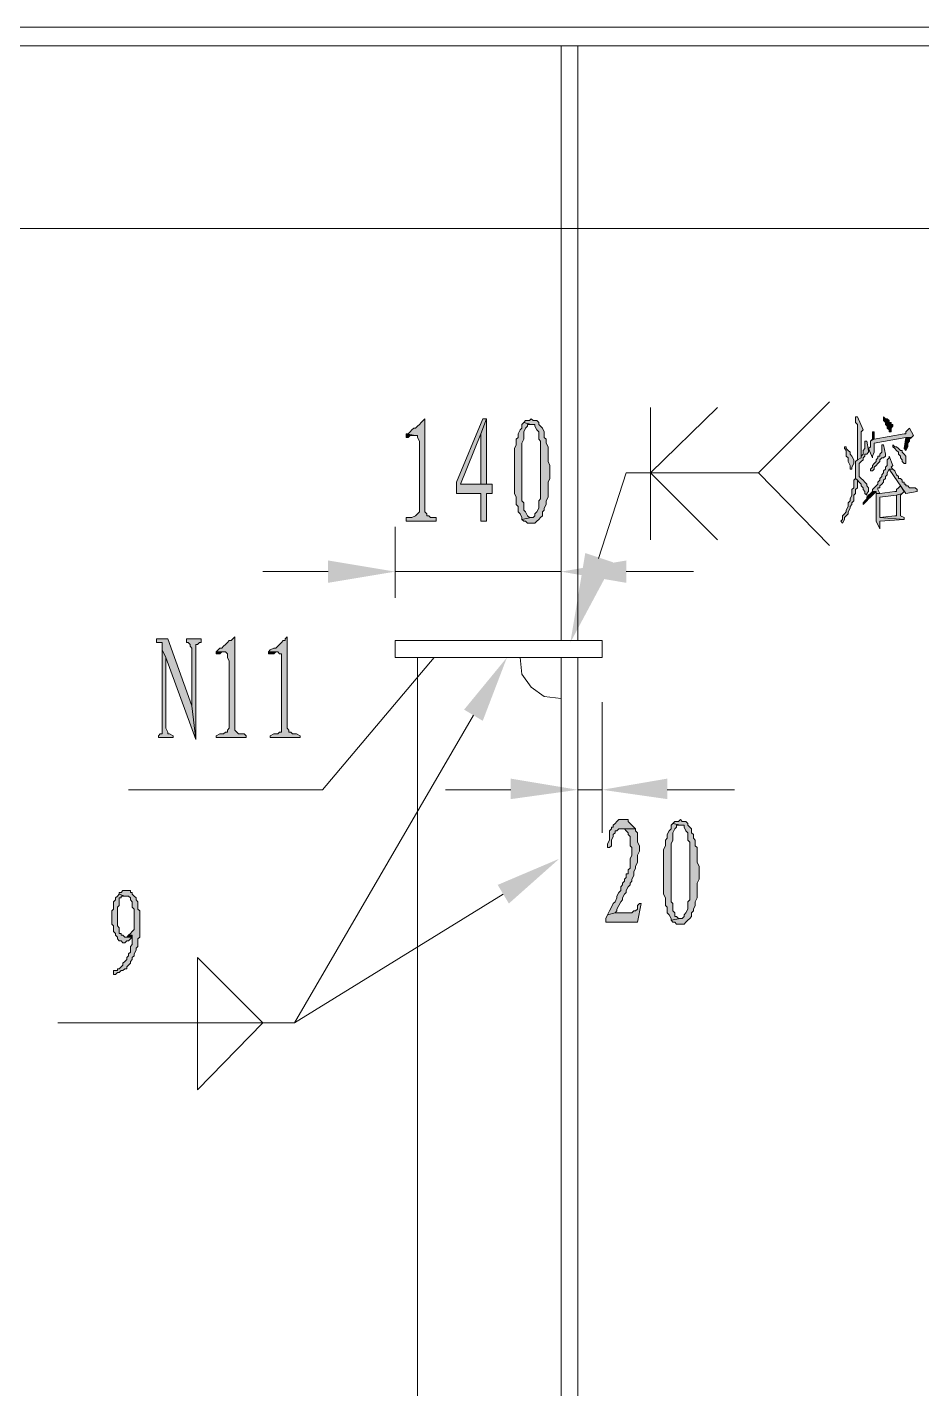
# Model space of a CAD drawing. Header units: millimetres. Extents: x 24 to 410, y 10 to 282.
# Drawn here: x 53.24 to 73.55, y 112.47 to 143.38 of the extents above; entities that cross this region are included whole.
import ezdxf

# ---------------------------------------------------------------- set-up
doc = ezdxf.new("R2010")
doc.units = ezdxf.units.MM

msp = doc.modelspace()

# ---------------------------------------------------------------- hatches: boundary and pattern name
h = msp.add_hatch(color=256)
h.dxf.hatch_style = 2
h.paths.add_polyline_path([(62.272333, 134.493), (62.23, 134.450667), (62.187667, 134.408333), (62.145333, 134.366), (62.103, 134.323667), (62.060667, 134.281333), (62.018333, 134.281333), (61.976, 134.239), (61.933667, 134.196667), (61.891333, 134.154333), (61.849, 134.154333), (62.060667, 134.112), (62.103, 134.112), (62.103, 134.069667), (62.145333, 133.985), (62.145333, 132.376333), (62.103, 132.334), (62.060667, 132.291667), (61.976, 132.249333), (61.849, 132.249333), (61.849, 132.164667), (62.526333, 132.164667), (62.526333, 132.249333), (62.399333, 132.249333), (62.357, 132.291667), (62.314667, 132.291667), (62.314667, 132.334), (62.272333, 132.376333)])
h = msp.add_hatch(color=256)
h.dxf.hatch_style = 2
h.paths.add_polyline_path([(63.669333, 134.493), (63.584667, 134.493), (62.992, 133.053667), (62.992, 132.799667), (63.542333, 132.799667), (63.542333, 132.164667), (63.669333, 132.164667), (63.669333, 132.799667), (63.796333, 132.799667), (63.796333, 133.011333), (63.669333, 133.011333), (63.076667, 133.011333), (63.542333, 134.154333)])
h = msp.add_hatch(color=256)
h.dxf.hatch_style = 2
h.paths.add_polyline_path([(63.669333, 134.493), (63.542333, 134.154333), (63.542333, 133.011333), (63.076667, 133.011333), (63.669333, 133.011333)])
h = msp.add_hatch(color=256)
h.dxf.hatch_style = 2
h.paths.add_polyline_path([(64.685333, 134.493), (64.643, 134.450667), (64.558333, 134.450667), (64.516, 134.408333), (64.685333, 134.366), (64.77, 134.366), (64.77, 134.323667), (64.812333, 134.239), (64.854667, 134.196667), (64.854667, 134.027333), (64.897, 133.985), (64.897, 133.307667), (64.897, 133.265333), (64.897, 132.672667), (64.854667, 132.630333), (64.854667, 132.461), (64.812333, 132.376333), (64.77, 132.334), (64.77, 132.291667), (64.727667, 132.249333), (64.685333, 132.249333), (64.473667, 132.207), (64.516, 132.164667), (64.558333, 132.164667), (64.600667, 132.122333), (64.77, 132.122333), (64.812333, 132.164667), (64.854667, 132.207), (64.897, 132.249333), (64.939333, 132.291667), (64.939333, 132.376333), (64.981667, 132.418667), (64.981667, 132.461), (65.024, 132.545667), (65.024, 132.630333), (65.066333, 132.715), (65.066333, 133.053667), (65.108667, 133.138333), (65.108667, 133.434667), (65.066333, 133.519333), (65.066333, 133.858), (65.024, 133.942667), (65.024, 134.027333), (64.981667, 134.069667), (64.981667, 134.196667), (64.939333, 134.281333), (64.897, 134.323667), (64.854667, 134.366), (64.854667, 134.408333), (64.812333, 134.450667), (64.727667, 134.450667)])
h = msp.add_hatch(color=256)
h.dxf.hatch_style = 2
h.paths.add_polyline_path([(72.093667, 134.535333), (72.051333, 134.535333), (72.051333, 134.493), (72.051333, 134.408333), (72.093667, 134.366), (72.093667, 133.561667), (72.178333, 133.604), (72.178333, 133.731), (72.178333, 133.773333), (72.178333, 134.196667), (72.220667, 134.239)])
h = msp.add_hatch(color=256)
h.dxf.hatch_style = 2
h.paths.add_polyline_path([(72.686333, 134.535333), (72.686333, 134.450667), (72.728667, 134.408333), (72.728667, 134.366), (72.771, 134.323667), (72.771, 134.281333), (72.813333, 134.239), (72.813333, 134.196667), (72.855667, 134.196667), (72.855667, 134.281333), (72.898, 134.323667), (72.898, 134.366), (72.855667, 134.366), (72.855667, 134.408333), (72.813333, 134.408333), (72.813333, 134.450667), (72.771, 134.493), (72.728667, 134.493)])
h = msp.add_hatch(color=256)
h.dxf.hatch_style = 2
h.paths.add_polyline_path([(64.516, 134.408333), (64.473667, 134.366), (64.473667, 134.281333), (64.431333, 134.239), (64.389, 134.154333), (64.389, 134.069667), (64.346667, 134.027333), (64.346667, 133.900333), (64.304333, 133.815667), (64.304333, 132.799667), (64.346667, 132.715), (64.346667, 132.672667), (64.346667, 132.545667), (64.389, 132.503333), (64.389, 132.376333), (64.431333, 132.334), (64.473667, 132.249333), (64.473667, 132.207), (64.685333, 132.249333), (64.643, 132.249333), (64.600667, 132.291667), (64.558333, 132.376333), (64.516, 132.418667), (64.516, 132.588), (64.473667, 132.630333), (64.473667, 133.942667), (64.516, 134.027333), (64.516, 134.196667), (64.558333, 134.281333), (64.600667, 134.323667), (64.600667, 134.366), (64.643, 134.366), (64.685333, 134.366)])
h = msp.add_hatch(color=256)
h.dxf.hatch_style = 2
h.paths.add_polyline_path([(73.279, 134.281333), (73.236667, 134.239), (73.194333, 134.196667), (73.194333, 134.154333), (73.152, 134.154333), (72.474667, 134.027333), (72.39, 133.985), (72.39, 133.858), (72.347667, 133.815667), (72.432333, 133.604), (72.432333, 133.646333), (72.474667, 133.731), (72.474667, 133.942667), (73.194333, 134.069667), (73.321333, 134.069667), (73.363667, 134.112)])
h = msp.add_hatch(color=256)
h.dxf.hatch_style = 2
h.paths.add_polyline_path([(72.474667, 134.196667), (72.432333, 134.196667), (72.432333, 134.154333), (72.432333, 134.027333), (72.39, 133.985), (72.474667, 134.027333)])
h = msp.add_hatch(color=256)
h.dxf.hatch_style = 2
h.paths.add_polyline_path([(61.849, 134.154333), (61.849, 134.069667), (61.891333, 134.069667), (61.933667, 134.112), (62.060667, 134.112)])
h = msp.add_hatch(color=256)
h.dxf.hatch_style = 2
h.paths.add_polyline_path([(71.839667, 133.858), (71.797333, 133.858), (71.797333, 133.815667), (71.839667, 133.773333), (71.839667, 133.646333), (71.882, 133.604), (71.882, 133.519333), (71.924333, 133.434667), (71.924333, 133.35), (71.966667, 133.35), (71.966667, 133.392333), (72.009, 133.477), (72.009, 133.561667), (71.966667, 133.646333), (71.924333, 133.688667), (71.924333, 133.731), (71.882, 133.773333), (71.839667, 133.815667)])
h = msp.add_hatch(color=256)
h.dxf.hatch_style = 2
h.paths.add_polyline_path([(72.305333, 133.985), (72.263, 133.985), (72.263, 133.900333), (72.263, 133.815667), (72.220667, 133.773333), (72.220667, 133.688667), (72.178333, 133.646333), (72.178333, 133.604), (72.093667, 133.561667), (72.051333, 133.519333), (72.051333, 133.138333), (72.093667, 133.096), (72.136, 133.053667), (72.178333, 133.011333), (72.178333, 132.969), (72.220667, 132.926667), (72.220667, 132.884333), (72.263, 132.842), (72.263, 132.799667), (72.305333, 132.757333), (72.305333, 132.799667), (72.347667, 132.842), (72.347667, 132.926667), (72.305333, 132.969), (72.305333, 133.011333), (72.263, 133.053667), (72.220667, 133.096), (72.178333, 133.138333), (72.136, 133.180667), (72.136, 133.477), (72.178333, 133.519333), (72.220667, 133.561667), (72.220667, 133.604), (72.263, 133.646333), (72.263, 133.688667), (72.305333, 133.688667), (72.347667, 133.731), (72.347667, 133.773333)])
h = msp.add_hatch(color=256)
h.dxf.hatch_style = 2
h.paths.add_polyline_path([(72.644, 133.900333), (72.644, 133.731), (72.601667, 133.688667), (72.601667, 133.646333), (72.559333, 133.646333), (72.559333, 133.604), (72.517, 133.561667), (72.517, 133.519333), (72.474667, 133.477), (72.432333, 133.434667), (72.432333, 133.392333), (72.39, 133.35), (72.39, 133.307667), (72.432333, 133.307667), (72.474667, 133.35), (72.474667, 133.392333), (72.517, 133.434667), (72.559333, 133.477), (72.601667, 133.519333), (72.601667, 133.561667), (72.644, 133.604), (72.686333, 133.604), (72.728667, 133.646333), (72.728667, 133.688667), (72.686333, 133.900333)])
h = msp.add_hatch(color=256)
h.dxf.hatch_style = 2
h.paths.add_polyline_path([(72.898, 133.900333), (72.898, 133.858), (72.940333, 133.815667), (72.982667, 133.773333), (73.025, 133.731), (73.025, 133.688667), (73.067333, 133.646333), (73.067333, 133.604), (73.109667, 133.561667), (73.109667, 133.519333), (73.152, 133.477), (73.194333, 133.477), (73.194333, 133.519333), (73.194333, 133.646333), (73.152, 133.688667), (73.109667, 133.731), (73.109667, 133.773333), (73.067333, 133.773333), (73.025, 133.815667), (72.982667, 133.858), (72.940333, 133.858)])
h = msp.add_hatch(color=256)
h.dxf.hatch_style = 2
h.paths.add_polyline_path([(73.321333, 134.069667), (73.194333, 134.069667), (73.152, 133.815667), (73.194333, 133.773333), (73.236667, 133.858), (73.236667, 133.942667), (73.279, 133.985), (73.279, 134.027333)])
h = msp.add_hatch(color=256)
h.dxf.hatch_style = 2
h.paths.add_polyline_path([(72.813333, 133.646333), (72.813333, 133.604), (72.771, 133.561667), (72.771, 133.434667), (72.728667, 133.392333), (72.728667, 133.35), (72.686333, 133.307667), (72.686333, 133.265333), (72.644, 133.223), (72.644, 133.180667), (72.601667, 133.138333), (72.601667, 133.096), (72.559333, 133.053667), (72.559333, 133.011333), (72.517, 132.969), (72.474667, 132.926667), (72.432333, 132.884333), (72.432333, 132.842), (72.517, 132.842), (72.517, 132.799667), (72.601667, 132.799667), (72.559333, 132.884333), (72.559333, 132.926667), (72.601667, 132.926667), (72.601667, 132.969), (72.644, 133.011333), (72.686333, 133.053667), (72.686333, 133.096), (72.728667, 133.138333), (72.728667, 133.180667), (72.771, 133.223), (72.771, 133.265333), (72.813333, 133.35), (72.898, 133.35), (72.855667, 133.392333), (72.898, 133.434667)])
h = msp.add_hatch(color=256)
h.dxf.hatch_style = 2
h.paths.add_polyline_path([(72.898, 133.35), (72.813333, 133.35), (73.194333, 132.799667), (73.448333, 132.842), (73.448333, 132.884333), (73.406, 132.926667), (73.279, 132.926667), (73.236667, 132.969), (73.194333, 132.969), (73.194333, 133.011333), (73.152, 133.011333), (73.152, 133.053667), (73.109667, 133.053667), (73.109667, 133.096), (73.067333, 133.138333), (73.025, 133.138333), (73.025, 133.180667), (72.982667, 133.223), (72.940333, 133.307667)])
h = msp.add_hatch(color=256)
h.dxf.hatch_style = 2
h.paths.add_polyline_path([(72.051333, 133.138333), (72.009, 133.096), (72.009, 132.926667), (71.966667, 132.884333), (71.966667, 132.757333), (71.924333, 132.672667), (71.924333, 132.630333), (71.882, 132.588), (71.882, 132.503333), (71.839667, 132.418667), (71.839667, 132.376333), (71.797333, 132.334), (71.755, 132.291667), (71.755, 132.207), (71.712667, 132.164667), (71.755, 132.122333), (71.797333, 132.207), (71.797333, 132.249333), (71.839667, 132.291667), (71.882, 132.334), (71.882, 132.376333), (71.924333, 132.461), (71.924333, 132.503333), (71.966667, 132.545667), (71.966667, 132.588), (72.009, 132.630333), (72.009, 132.757333), (72.051333, 132.799667), (72.051333, 132.884333), (72.093667, 132.926667), (72.093667, 133.096)])
h = msp.add_hatch(color=256)
h.dxf.hatch_style = 2
h.paths.add_polyline_path([(73.067333, 132.969), (73.025, 132.926667), (72.982667, 132.884333), (72.982667, 132.842), (72.940333, 132.842), (72.601667, 132.799667), (72.517, 132.799667), (72.517, 132.715), (72.517, 132.164667), (72.601667, 131.995333), (72.601667, 132.164667), (73.152, 132.207), (72.601667, 132.249333), (72.601667, 132.715), (72.982667, 132.757333), (73.109667, 132.799667), (73.152, 132.842)])
h = msp.add_hatch(color=256)
h.dxf.hatch_style = 2
h.paths.add_polyline_path([(72.432333, 132.842), (72.39, 132.799667), (72.347667, 132.757333), (72.305333, 132.715), (72.305333, 132.672667), (72.263, 132.630333), (72.220667, 132.588), (72.220667, 132.545667), (72.263, 132.588), (72.305333, 132.630333), (72.347667, 132.672667), (72.39, 132.715), (72.432333, 132.757333), (72.474667, 132.799667), (72.517, 132.842)])
h = msp.add_hatch(color=256)
h.dxf.hatch_style = 2
h.paths.add_polyline_path([(73.109667, 132.799667), (72.982667, 132.757333), (72.982667, 132.291667), (72.940333, 132.291667), (72.601667, 132.249333), (73.152, 132.207), (73.152, 132.249333), (73.067333, 132.291667), (73.067333, 132.757333)])
h = msp.add_hatch(color=256)
h.dxf.hatch_style = 2
h.paths.add_polyline_path([(66.548, 131.233333), (65.574333, 129.413), (65.913, 131.445)])
h = msp.add_hatch(color=256)
h.dxf.hatch_style = 2
h.paths.add_polyline_path([(60.071, 131.275667), (60.071, 130.767667), (61.595, 131.021667)])
h = msp.add_hatch(color=256)
h.dxf.hatch_style = 2
h.paths.add_polyline_path([(66.844333, 131.275667), (66.844333, 130.767667), (65.362667, 131.021667)])
h = msp.add_hatch(color=256)
h.dxf.hatch_style = 2
h.paths.add_polyline_path([(57.954333, 129.54), (57.912, 129.497667), (57.869667, 129.455333), (57.827333, 129.455333), (57.785, 129.413), (57.742667, 129.370667), (57.700333, 129.328333), (57.658, 129.286), (57.615667, 129.286), (57.573333, 129.243667), (57.531, 129.201333), (57.742667, 129.201333), (57.785, 129.159), (57.785, 129.074333), (57.827333, 128.989667), (57.827333, 127.465667), (57.785, 127.423333), (57.785, 127.381), (57.742667, 127.381), (57.700333, 127.338667), (57.615667, 127.338667), (57.531, 127.296333), (57.531, 127.254), (58.208333, 127.254), (58.208333, 127.296333), (58.166, 127.338667), (58.039, 127.338667), (57.996667, 127.381), (57.954333, 127.423333)])
h = msp.add_hatch(color=256)
h.dxf.hatch_style = 2
h.paths.add_polyline_path([(59.139667, 129.54), (59.097333, 129.497667), (59.097333, 129.455333), (59.055, 129.455333), (59.012667, 129.413), (58.970333, 129.370667), (58.928, 129.328333), (58.885667, 129.286), (58.843333, 129.286), (58.758667, 129.243667), (58.716333, 129.201333), (58.928, 129.201333), (58.970333, 129.159), (59.012667, 129.159), (59.012667, 129.074333), (59.012667, 127.381), (58.970333, 127.381), (58.928, 127.338667), (58.843333, 127.338667), (58.758667, 127.296333), (58.758667, 127.254), (59.436, 127.254), (59.436, 127.296333), (59.351333, 127.338667), (59.266667, 127.338667), (59.224333, 127.381), (59.182, 127.381), (59.182, 127.423333), (59.139667, 127.465667)])
h = msp.add_hatch(color=256)
h.dxf.hatch_style = 2
h.paths.add_polyline_path([(56.430333, 129.497667), (56.176333, 129.497667), (56.176333, 129.413), (56.303333, 129.413), (56.303333, 129.243667), (56.388, 129.074333), (57.065333, 127.211667), (56.980667, 127.973667)])
h = msp.add_hatch(color=256)
h.dxf.hatch_style = 2
h.paths.add_polyline_path([(56.303333, 129.243667), (56.303333, 127.338667), (56.261, 127.338667), (56.218667, 127.296333), (56.218667, 127.254), (56.557333, 127.254), (56.557333, 127.296333), (56.472667, 127.338667), (56.430333, 127.338667), (56.430333, 127.381), (56.388, 127.465667), (56.388, 129.074333)])
h = msp.add_hatch(color=256)
h.dxf.hatch_style = 2
h.paths.add_polyline_path([(57.192333, 129.497667), (56.853667, 129.497667), (56.853667, 129.413), (56.896, 129.413), (56.938333, 129.370667), (56.938333, 129.328333), (56.980667, 129.286), (56.980667, 127.973667), (57.065333, 127.211667), (57.065333, 129.370667), (57.107667, 129.370667), (57.15, 129.413), (57.192333, 129.413)])
h = msp.add_hatch(color=256)
h.dxf.hatch_style = 2
h.paths.add_polyline_path([(57.531, 129.201333), (57.531, 129.159), (57.573333, 129.159), (57.615667, 129.159), (57.658, 129.201333), (57.742667, 129.201333)])
h = msp.add_hatch(color=256)
h.dxf.hatch_style = 2
h.paths.add_polyline_path([(58.716298, 129.201333), (58.716298, 129.159), (58.758631, 129.159), (58.843298, 129.159), (58.885631, 129.201333), (58.927965, 129.201333)])
h = msp.add_hatch(color=256)
h.dxf.hatch_style = 2
h.paths.add_polyline_path([(63.161333, 127.889), (64.135, 129.074333), (63.584667, 127.635)])
h = msp.add_hatch(color=256)
h.dxf.hatch_style = 2
h.paths.add_polyline_path([(64.219667, 126.322667), (64.219667, 125.857), (65.743667, 126.068667)])
h = msp.add_hatch(color=256)
h.dxf.hatch_style = 2
h.paths.add_polyline_path([(67.775667, 126.322667), (67.775667, 125.857), (66.294, 126.068667)])
h = msp.add_hatch(color=256)
h.dxf.hatch_style = 2
h.paths.add_polyline_path([(66.802, 125.391333), (66.675, 125.391333), (66.632667, 125.349), (66.590333, 125.306667), (66.548, 125.264333), (66.548, 125.222), (66.505667, 125.222), (66.505667, 125.179667), (66.463333, 125.137333), (66.463333, 124.925667), (66.421, 124.841), (66.421, 124.756333), (66.463333, 124.756333), (66.505667, 124.798667), (66.505667, 124.925667), (66.548, 125.010333), (66.548, 125.052667), (66.590333, 125.095), (66.590333, 125.137333), (66.632667, 125.137333), (66.675, 125.179667), (66.717333, 125.179667), (67.056, 125.179667), (67.013667, 125.222), (66.971333, 125.264333), (66.929, 125.306667), (66.886667, 125.349), (66.886667, 125.391333), (66.844333, 125.391333)])
h = msp.add_hatch(color=256)
h.dxf.hatch_style = 2
h.paths.add_polyline_path([(67.902667, 125.306667), (67.860333, 125.264333), (67.860333, 125.179667), (67.818, 125.137333), (67.775667, 125.052667), (67.775667, 124.968), (67.733333, 124.925667), (67.733333, 124.798667), (67.691, 124.714), (67.691, 123.698), (67.733333, 123.613333), (67.733333, 123.571), (67.733333, 123.444), (67.775667, 123.401667), (67.775667, 123.274667), (67.818, 123.232333), (67.860333, 123.147667), (67.860333, 123.105333), (68.072, 123.147667), (68.029667, 123.147667), (67.987333, 123.19), (67.945, 123.19), (67.945, 123.274667), (67.902667, 123.317), (67.902667, 123.486333), (67.860333, 123.528667), (67.860333, 124.841), (67.902667, 124.925667), (67.902667, 125.095), (67.945, 125.179667), (67.987333, 125.222), (67.987333, 125.264333), (68.029667, 125.264333), (68.072, 125.264333)])
h = msp.add_hatch(color=256)
h.dxf.hatch_style = 2
h.paths.add_polyline_path([(68.072, 125.391333), (68.029667, 125.349), (67.945, 125.349), (67.902667, 125.306667), (68.072, 125.264333), (68.156667, 125.264333), (68.156667, 125.222), (68.199, 125.137333), (68.241333, 125.095), (68.241333, 124.925667), (68.283667, 124.883333), (68.283667, 124.206), (68.283667, 124.163667), (68.283667, 123.571), (68.241333, 123.528667), (68.241333, 123.359333), (68.199, 123.274667), (68.156667, 123.232333), (68.156667, 123.19), (68.114333, 123.147667), (68.072, 123.147667), (67.860333, 123.105333), (67.902667, 123.063), (67.945, 123.063), (67.987333, 123.020667), (68.156667, 123.020667), (68.199, 123.063), (68.241333, 123.105333), (68.283667, 123.147667), (68.326, 123.19), (68.326, 123.274667), (68.368333, 123.317), (68.368333, 123.359333), (68.410667, 123.444), (68.410667, 123.528667), (68.453, 123.613333), (68.453, 123.952), (68.495333, 124.036667), (68.495333, 124.333), (68.453, 124.417667), (68.453, 124.756333), (68.410667, 124.798667), (68.410667, 124.925667), (68.368333, 124.968), (68.368333, 125.052667), (68.326, 125.095), (68.326, 125.179667), (68.283667, 125.222), (68.241333, 125.264333), (68.241333, 125.306667), (68.199, 125.349), (68.114333, 125.349)])
h = msp.add_hatch(color=256)
h.dxf.hatch_style = 2
h.paths.add_polyline_path([(67.056, 125.179667), (66.717333, 125.179667), (66.759667, 125.179667), (66.802, 125.179667), (66.844333, 125.137333), (66.886667, 125.095), (66.886667, 125.052667), (66.929, 125.010333), (66.929, 124.798667), (66.971333, 124.756333), (66.971333, 124.587), (66.929, 124.502333), (66.929, 124.290667), (66.886667, 124.248333), (66.886667, 124.163667), (66.844333, 124.163667), (66.844333, 124.079), (66.802, 124.036667), (66.802, 123.994333), (66.759667, 123.952), (66.759667, 123.909667), (66.717333, 123.867333), (66.717333, 123.782667), (66.675, 123.740333), (66.632667, 123.655667), (66.632667, 123.613333), (66.590333, 123.528667), (66.548, 123.486333), (66.505667, 123.401667), (66.463333, 123.317), (66.421, 123.232333), (66.590333, 123.274667), (66.632667, 123.317), (66.632667, 123.359333), (66.675, 123.444), (66.717333, 123.528667), (66.759667, 123.571), (66.759667, 123.613333), (66.802, 123.698), (66.844333, 123.740333), (66.844333, 123.782667), (66.886667, 123.867333), (66.929, 123.909667), (66.929, 123.952), (66.971333, 123.994333), (66.971333, 124.036667), (67.013667, 124.121333), (67.013667, 124.206), (67.056, 124.290667), (67.056, 124.333), (67.098333, 124.417667), (67.098333, 124.587), (67.140667, 124.671667), (67.140667, 124.798667), (67.098333, 124.883333), (67.098333, 125.095), (67.056, 125.137333)])
h = msp.add_hatch(color=256)
h.dxf.hatch_style = 2
h.paths.add_polyline_path([(63.923333, 123.909667), (65.320333, 124.502333), (64.177333, 123.486333)])
h = msp.add_hatch(color=256)
h.dxf.hatch_style = 2
h.paths.add_polyline_path([(55.329667, 123.698), (55.287333, 123.655667), (55.245, 123.613333), (55.245, 123.571), (55.202667, 123.528667), (55.202667, 123.359333), (55.160333, 123.317), (55.160333, 123.020667), (55.202667, 122.978333), (55.202667, 122.851333), (55.245, 122.809), (55.245, 122.766667), (55.287333, 122.724333), (55.287333, 122.682), (55.329667, 122.639667), (55.372, 122.639667), (55.414333, 122.597333), (55.456667, 122.597333), (55.499, 122.639667), (55.541333, 122.639667), (55.583667, 122.682), (55.626, 122.724333), (55.456667, 122.724333), (55.414333, 122.766667), (55.372, 122.766667), (55.372, 122.809), (55.329667, 122.809), (55.329667, 122.851333), (55.329667, 122.936), (55.287333, 122.978333), (55.287333, 123.401667), (55.329667, 123.444), (55.329667, 123.613333), (55.372, 123.613333), (55.372, 123.655667), (55.414333, 123.655667), (55.456667, 123.655667)])
h = msp.add_hatch(color=256)
h.dxf.hatch_style = 2
h.paths.add_polyline_path([(55.498965, 123.782667), (55.414298, 123.782667), (55.371965, 123.740333), (55.329631, 123.740333), (55.329631, 123.698), (55.456631, 123.655667), (55.541298, 123.655667), (55.583631, 123.613333), (55.583631, 123.571), (55.625965, 123.528667), (55.625965, 123.401667), (55.668298, 123.359333), (55.668298, 122.936), (55.668298, 122.893667), (55.625965, 122.851333), (55.583631, 122.809), (55.541298, 122.766667), (55.625965, 122.766667), (55.625965, 122.724333), (55.625965, 122.555), (55.583631, 122.512667), (55.583631, 122.385667), (55.541298, 122.343333), (55.541298, 122.301), (55.498965, 122.258667), (55.498965, 122.216333), (55.456631, 122.174), (55.414298, 122.131667), (55.414298, 122.089333), (55.371965, 122.047), (55.329631, 122.004667), (55.287298, 122.004667), (55.287298, 121.962333), (55.202631, 121.962333), (55.202631, 121.877667), (55.244965, 121.877667), (55.287298, 121.92), (55.329631, 121.92), (55.371965, 121.962333), (55.414298, 121.962333), (55.456631, 122.004667), (55.498965, 122.004667), (55.498965, 122.047), (55.541298, 122.089333), (55.583631, 122.131667), (55.583631, 122.174), (55.625965, 122.216333), (55.625965, 122.258667), (55.668298, 122.301), (55.668298, 122.343333), (55.710631, 122.428), (55.710631, 122.470333), (55.752965, 122.512667), (55.752965, 122.682), (55.795298, 122.724333), (55.795298, 123.317), (55.752965, 123.359333), (55.752965, 123.528667), (55.710631, 123.571), (55.710631, 123.613333), (55.668298, 123.655667), (55.625965, 123.698), (55.625965, 123.740333), (55.583631, 123.740333), (55.583631, 123.782667), (55.541298, 123.782667)])
h = msp.add_hatch(color=256)
h.dxf.hatch_style = 2
h.paths.add_polyline_path([(67.183, 123.486333), (67.140667, 123.486333), (67.098333, 123.444), (67.098333, 123.359333), (67.056, 123.317), (67.013667, 123.317), (66.971333, 123.274667), (66.590333, 123.274667), (66.421, 123.232333), (66.378667, 123.147667), (66.378667, 123.063), (67.098333, 123.063)])
h = msp.add_hatch(color=256)
h.dxf.hatch_style = 2
h.paths.add_polyline_path([(55.541298, 122.766667), (55.498965, 122.724333), (55.456631, 122.724333), (55.625965, 122.724333), (55.625965, 122.766667)])

# ---------------------------------------------------------------- linework, layer by layer
at = {"lineweight": 0}
for points in [[(44.45, 143.383), (89.746667, 143.383)], [(44.534667, 142.959667), (89.746667, 142.959667)], [(65.362667, 142.959667), (65.362667, 129.455333)], [(65.743667, 142.959667), (65.743667, 129.455333)], [(44.534667, 138.811), (89.746667, 138.811)], [(71.458667, 134.874), (69.85, 133.265333), (71.458667, 131.614333)], [(67.394667, 134.747), (67.394667, 133.265333), (68.918667, 134.747)], [(66.209333, 131.318), (66.844333, 133.265333), (69.85, 133.265333)], [(67.394667, 131.741333), (67.394667, 133.265333), (68.918667, 131.741333)], [(61.595, 130.429), (61.595, 132.037667)], [(65.362667, 130.429), (65.362667, 132.037667)], [(60.071, 131.021667), (58.589333, 131.021667)], [(61.595, 131.021667), (65.362667, 131.021667)], [(66.844333, 131.021667), (68.368333, 131.021667)], [(61.595, 129.455333), (66.294, 129.455333)], [(61.595, 129.074333), (61.595, 129.455333)], [(66.294, 129.455333), (66.294, 129.074333)], [(59.944, 126.068667), (62.484, 129.074333)], [(61.595, 129.074333), (66.294, 129.074333)], [(62.103, 129.074333), (62.103, 47.117)], [(64.431333, 129.074333), (64.473667, 128.693333), (64.685333, 128.397), (64.981667, 128.185333), (65.362667, 128.143)], [(65.362667, 129.074333), (65.362667, 34.925)], [(65.743667, 129.074333), (65.743667, 34.925)], [(65.743667, 128.058333), (65.743667, 125.095)], [(66.294, 128.058333), (66.294, 125.095)], [(63.373, 127.762), (59.309, 120.777), (53.932667, 120.777)], [(59.944, 126.068667), (55.541333, 126.068667)], [(64.219667, 126.068667), (62.738, 126.068667)], [(66.294, 126.068667), (65.743667, 126.068667)], [(67.775667, 126.068667), (69.299667, 126.068667)], [(64.050333, 123.698), (59.309, 120.777), (53.932667, 120.777)], [(57.107667, 120.777), (57.107667, 122.258667), (58.589333, 120.777)], [(57.107667, 120.777), (57.107667, 119.253), (58.589333, 120.777)]]:
    msp.add_lwpolyline(points, dxfattribs=at)
for points in [[(62.272333, 134.493), (62.23, 134.450667), (62.187667, 134.408333), (62.145333, 134.366), (62.103, 134.323667), (62.060667, 134.281333), (62.018333, 134.281333), (61.976, 134.239), (61.933667, 134.196667), (61.891333, 134.154333), (61.849, 134.154333), (62.060667, 134.112), (62.103, 134.112), (62.103, 134.069667), (62.145333, 133.985), (62.145333, 132.376333), (62.103, 132.334), (62.060667, 132.291667), (61.976, 132.249333), (61.849, 132.249333), (61.849, 132.164667), (62.526333, 132.164667), (62.526333, 132.249333), (62.399333, 132.249333), (62.357, 132.291667), (62.314667, 132.291667), (62.314667, 132.334), (62.272333, 132.376333)], [(63.669333, 134.493), (63.584667, 134.493), (62.992, 133.053667), (62.992, 132.799667), (63.542333, 132.799667), (63.542333, 132.164667), (63.669333, 132.164667), (63.669333, 132.799667), (63.796333, 132.799667), (63.796333, 133.011333), (63.669333, 133.011333), (63.076667, 133.011333), (63.542333, 134.154333)], [(63.669333, 134.493), (63.542333, 134.154333), (63.542333, 133.011333), (63.076667, 133.011333), (63.669333, 133.011333)], [(64.685333, 134.493), (64.643, 134.450667), (64.558333, 134.450667), (64.516, 134.408333), (64.685333, 134.366), (64.77, 134.366), (64.77, 134.323667), (64.812333, 134.239), (64.854667, 134.196667), (64.854667, 134.027333), (64.897, 133.985), (64.897, 133.307667), (64.897, 133.265333), (64.897, 132.672667), (64.854667, 132.630333), (64.854667, 132.461), (64.812333, 132.376333), (64.77, 132.334), (64.77, 132.291667), (64.727667, 132.249333), (64.685333, 132.249333), (64.473667, 132.207), (64.516, 132.164667), (64.558333, 132.164667), (64.600667, 132.122333), (64.77, 132.122333), (64.812333, 132.164667), (64.854667, 132.207), (64.897, 132.249333), (64.939333, 132.291667), (64.939333, 132.376333), (64.981667, 132.418667), (64.981667, 132.461), (65.024, 132.545667), (65.024, 132.630333), (65.066333, 132.715), (65.066333, 133.053667), (65.108667, 133.138333), (65.108667, 133.434667), (65.066333, 133.519333), (65.066333, 133.858), (65.024, 133.942667), (65.024, 134.027333), (64.981667, 134.069667), (64.981667, 134.196667), (64.939333, 134.281333), (64.897, 134.323667), (64.854667, 134.366), (64.854667, 134.408333), (64.812333, 134.450667), (64.727667, 134.450667)], [(72.093667, 134.535333), (72.051333, 134.535333), (72.051333, 134.493), (72.051333, 134.408333), (72.093667, 134.366), (72.093667, 133.561667), (72.178333, 133.604), (72.178333, 133.731), (72.178333, 133.773333), (72.178333, 134.196667), (72.220667, 134.239)], [(72.686333, 134.535333), (72.686333, 134.450667), (72.728667, 134.408333), (72.728667, 134.366), (72.771, 134.323667), (72.771, 134.281333), (72.813333, 134.239), (72.813333, 134.196667), (72.855667, 134.196667), (72.855667, 134.281333), (72.898, 134.323667), (72.898, 134.366), (72.855667, 134.366), (72.855667, 134.408333), (72.813333, 134.408333), (72.813333, 134.450667), (72.771, 134.493), (72.728667, 134.493)], [(64.516, 134.408333), (64.473667, 134.366), (64.473667, 134.281333), (64.431333, 134.239), (64.389, 134.154333), (64.389, 134.069667), (64.346667, 134.027333), (64.346667, 133.900333), (64.304333, 133.815667), (64.304333, 132.799667), (64.346667, 132.715), (64.346667, 132.672667), (64.346667, 132.545667), (64.389, 132.503333), (64.389, 132.376333), (64.431333, 132.334), (64.473667, 132.249333), (64.473667, 132.207), (64.685333, 132.249333), (64.643, 132.249333), (64.600667, 132.291667), (64.558333, 132.376333), (64.516, 132.418667), (64.516, 132.588), (64.473667, 132.630333), (64.473667, 133.942667), (64.516, 134.027333), (64.516, 134.196667), (64.558333, 134.281333), (64.600667, 134.323667), (64.600667, 134.366), (64.643, 134.366), (64.685333, 134.366)], [(73.279, 134.281333), (73.236667, 134.239), (73.194333, 134.196667), (73.194333, 134.154333), (73.152, 134.154333), (72.474667, 134.027333), (72.39, 133.985), (72.39, 133.858), (72.347667, 133.815667), (72.432333, 133.604), (72.432333, 133.646333), (72.474667, 133.731), (72.474667, 133.942667), (73.194333, 134.069667), (73.321333, 134.069667), (73.363667, 134.112)], [(72.474667, 134.196667), (72.432333, 134.196667), (72.432333, 134.154333), (72.432333, 134.027333), (72.39, 133.985), (72.474667, 134.027333)], [(61.849, 134.154333), (61.849, 134.069667), (61.891333, 134.069667), (61.933667, 134.112), (62.060667, 134.112)], [(71.839667, 133.858), (71.797333, 133.858), (71.797333, 133.815667), (71.839667, 133.773333), (71.839667, 133.646333), (71.882, 133.604), (71.882, 133.519333), (71.924333, 133.434667), (71.924333, 133.35), (71.966667, 133.35), (71.966667, 133.392333), (72.009, 133.477), (72.009, 133.561667), (71.966667, 133.646333), (71.924333, 133.688667), (71.924333, 133.731), (71.882, 133.773333), (71.839667, 133.815667)], [(72.305333, 133.985), (72.263, 133.985), (72.263, 133.900333), (72.263, 133.815667), (72.220667, 133.773333), (72.220667, 133.688667), (72.178333, 133.646333), (72.178333, 133.604), (72.093667, 133.561667), (72.051333, 133.519333), (72.051333, 133.138333), (72.093667, 133.096), (72.136, 133.053667), (72.178333, 133.011333), (72.178333, 132.969), (72.220667, 132.926667), (72.220667, 132.884333), (72.263, 132.842), (72.263, 132.799667), (72.305333, 132.757333), (72.305333, 132.799667), (72.347667, 132.842), (72.347667, 132.926667), (72.305333, 132.969), (72.305333, 133.011333), (72.263, 133.053667), (72.220667, 133.096), (72.178333, 133.138333), (72.136, 133.180667), (72.136, 133.477), (72.178333, 133.519333), (72.220667, 133.561667), (72.220667, 133.604), (72.263, 133.646333), (72.263, 133.688667), (72.305333, 133.688667), (72.347667, 133.731), (72.347667, 133.773333)], [(72.644, 133.900333), (72.644, 133.731), (72.601667, 133.688667), (72.601667, 133.646333), (72.559333, 133.646333), (72.559333, 133.604), (72.517, 133.561667), (72.517, 133.519333), (72.474667, 133.477), (72.432333, 133.434667), (72.432333, 133.392333), (72.39, 133.35), (72.39, 133.307667), (72.432333, 133.307667), (72.474667, 133.35), (72.474667, 133.392333), (72.517, 133.434667), (72.559333, 133.477), (72.601667, 133.519333), (72.601667, 133.561667), (72.644, 133.604), (72.686333, 133.604), (72.728667, 133.646333), (72.728667, 133.688667), (72.686333, 133.900333)], [(72.898, 133.900333), (72.898, 133.858), (72.940333, 133.815667), (72.982667, 133.773333), (73.025, 133.731), (73.025, 133.688667), (73.067333, 133.646333), (73.067333, 133.604), (73.109667, 133.561667), (73.109667, 133.519333), (73.152, 133.477), (73.194333, 133.477), (73.194333, 133.519333), (73.194333, 133.646333), (73.152, 133.688667), (73.109667, 133.731), (73.109667, 133.773333), (73.067333, 133.773333), (73.025, 133.815667), (72.982667, 133.858), (72.940333, 133.858)], [(73.321333, 134.069667), (73.194333, 134.069667), (73.152, 133.815667), (73.194333, 133.773333), (73.236667, 133.858), (73.236667, 133.942667), (73.279, 133.985), (73.279, 134.027333)], [(72.813333, 133.646333), (72.813333, 133.604), (72.771, 133.561667), (72.771, 133.434667), (72.728667, 133.392333), (72.728667, 133.35), (72.686333, 133.307667), (72.686333, 133.265333), (72.644, 133.223), (72.644, 133.180667), (72.601667, 133.138333), (72.601667, 133.096), (72.559333, 133.053667), (72.559333, 133.011333), (72.517, 132.969), (72.474667, 132.926667), (72.432333, 132.884333), (72.432333, 132.842), (72.517, 132.842), (72.517, 132.799667), (72.601667, 132.799667), (72.559333, 132.884333), (72.559333, 132.926667), (72.601667, 132.926667), (72.601667, 132.969), (72.644, 133.011333), (72.686333, 133.053667), (72.686333, 133.096), (72.728667, 133.138333), (72.728667, 133.180667), (72.771, 133.223), (72.771, 133.265333), (72.813333, 133.35), (72.898, 133.35), (72.855667, 133.392333), (72.898, 133.434667)], [(72.898, 133.35), (72.813333, 133.35), (73.194333, 132.799667), (73.448333, 132.842), (73.448333, 132.884333), (73.406, 132.926667), (73.279, 132.926667), (73.236667, 132.969), (73.194333, 132.969), (73.194333, 133.011333), (73.152, 133.011333), (73.152, 133.053667), (73.109667, 133.053667), (73.109667, 133.096), (73.067333, 133.138333), (73.025, 133.138333), (73.025, 133.180667), (72.982667, 133.223), (72.940333, 133.307667)], [(72.051333, 133.138333), (72.009, 133.096), (72.009, 132.926667), (71.966667, 132.884333), (71.966667, 132.757333), (71.924333, 132.672667), (71.924333, 132.630333), (71.882, 132.588), (71.882, 132.503333), (71.839667, 132.418667), (71.839667, 132.376333), (71.797333, 132.334), (71.755, 132.291667), (71.755, 132.207), (71.712667, 132.164667), (71.755, 132.122333), (71.797333, 132.207), (71.797333, 132.249333), (71.839667, 132.291667), (71.882, 132.334), (71.882, 132.376333), (71.924333, 132.461), (71.924333, 132.503333), (71.966667, 132.545667), (71.966667, 132.588), (72.009, 132.630333), (72.009, 132.757333), (72.051333, 132.799667), (72.051333, 132.884333), (72.093667, 132.926667), (72.093667, 133.096)], [(73.067333, 132.969), (73.025, 132.926667), (72.982667, 132.884333), (72.982667, 132.842), (72.940333, 132.842), (72.601667, 132.799667), (72.517, 132.799667), (72.517, 132.715), (72.517, 132.164667), (72.601667, 131.995333), (72.601667, 132.164667), (73.152, 132.207), (72.601667, 132.249333), (72.601667, 132.715), (72.982667, 132.757333), (73.109667, 132.799667), (73.152, 132.842)], [(72.432333, 132.842), (72.39, 132.799667), (72.347667, 132.757333), (72.305333, 132.715), (72.305333, 132.672667), (72.263, 132.630333), (72.220667, 132.588), (72.220667, 132.545667), (72.263, 132.588), (72.305333, 132.630333), (72.347667, 132.672667), (72.39, 132.715), (72.432333, 132.757333), (72.474667, 132.799667), (72.517, 132.842)], [(73.109667, 132.799667), (72.982667, 132.757333), (72.982667, 132.291667), (72.940333, 132.291667), (72.601667, 132.249333), (73.152, 132.207), (73.152, 132.249333), (73.067333, 132.291667), (73.067333, 132.757333)], [(57.954333, 129.54), (57.912, 129.497667), (57.869667, 129.455333), (57.827333, 129.455333), (57.785, 129.413), (57.742667, 129.370667), (57.700333, 129.328333), (57.658, 129.286), (57.615667, 129.286), (57.573333, 129.243667), (57.531, 129.201333), (57.742667, 129.201333), (57.785, 129.159), (57.785, 129.074333), (57.827333, 128.989667), (57.827333, 127.465667), (57.785, 127.423333), (57.785, 127.381), (57.742667, 127.381), (57.700333, 127.338667), (57.615667, 127.338667), (57.531, 127.296333), (57.531, 127.254), (58.208333, 127.254), (58.208333, 127.296333), (58.166, 127.338667), (58.039, 127.338667), (57.996667, 127.381), (57.954333, 127.423333)], [(59.139667, 129.54), (59.097333, 129.497667), (59.097333, 129.455333), (59.055, 129.455333), (59.012667, 129.413), (58.970333, 129.370667), (58.928, 129.328333), (58.885667, 129.286), (58.843333, 129.286), (58.758667, 129.243667), (58.716333, 129.201333), (58.928, 129.201333), (58.970333, 129.159), (59.012667, 129.159), (59.012667, 129.074333), (59.012667, 127.381), (58.970333, 127.381), (58.928, 127.338667), (58.843333, 127.338667), (58.758667, 127.296333), (58.758667, 127.254), (59.436, 127.254), (59.436, 127.296333), (59.351333, 127.338667), (59.266667, 127.338667), (59.224333, 127.381), (59.182, 127.381), (59.182, 127.423333), (59.139667, 127.465667)], [(56.430333, 129.497667), (56.176333, 129.497667), (56.176333, 129.413), (56.303333, 129.413), (56.303333, 129.243667), (56.388, 129.074333), (57.065333, 127.211667), (56.980667, 127.973667)], [(56.303333, 129.243667), (56.303333, 127.338667), (56.261, 127.338667), (56.218667, 127.296333), (56.218667, 127.254), (56.557333, 127.254), (56.557333, 127.296333), (56.472667, 127.338667), (56.430333, 127.338667), (56.430333, 127.381), (56.388, 127.465667), (56.388, 129.074333)], [(57.192333, 129.497667), (56.853667, 129.497667), (56.853667, 129.413), (56.896, 129.413), (56.938333, 129.370667), (56.938333, 129.328333), (56.980667, 129.286), (56.980667, 127.973667), (57.065333, 127.211667), (57.065333, 129.370667), (57.107667, 129.370667), (57.15, 129.413), (57.192333, 129.413)], [(57.531, 129.201333), (57.531, 129.159), (57.573333, 129.159), (57.615667, 129.159), (57.658, 129.201333), (57.742667, 129.201333)], [(58.716298, 129.201333), (58.716298, 129.159), (58.758631, 129.159), (58.843298, 129.159), (58.885631, 129.201333), (58.927965, 129.201333)], [(66.802, 125.391333), (66.675, 125.391333), (66.632667, 125.349), (66.590333, 125.306667), (66.548, 125.264333), (66.548, 125.222), (66.505667, 125.222), (66.505667, 125.179667), (66.463333, 125.137333), (66.463333, 124.925667), (66.421, 124.841), (66.421, 124.756333), (66.463333, 124.756333), (66.505667, 124.798667), (66.505667, 124.925667), (66.548, 125.010333), (66.548, 125.052667), (66.590333, 125.095), (66.590333, 125.137333), (66.632667, 125.137333), (66.675, 125.179667), (66.717333, 125.179667), (67.056, 125.179667), (67.013667, 125.222), (66.971333, 125.264333), (66.929, 125.306667), (66.886667, 125.349), (66.886667, 125.391333), (66.844333, 125.391333)], [(67.902667, 125.306667), (67.860333, 125.264333), (67.860333, 125.179667), (67.818, 125.137333), (67.775667, 125.052667), (67.775667, 124.968), (67.733333, 124.925667), (67.733333, 124.798667), (67.691, 124.714), (67.691, 123.698), (67.733333, 123.613333), (67.733333, 123.571), (67.733333, 123.444), (67.775667, 123.401667), (67.775667, 123.274667), (67.818, 123.232333), (67.860333, 123.147667), (67.860333, 123.105333), (68.072, 123.147667), (68.029667, 123.147667), (67.987333, 123.19), (67.945, 123.19), (67.945, 123.274667), (67.902667, 123.317), (67.902667, 123.486333), (67.860333, 123.528667), (67.860333, 124.841), (67.902667, 124.925667), (67.902667, 125.095), (67.945, 125.179667), (67.987333, 125.222), (67.987333, 125.264333), (68.029667, 125.264333), (68.072, 125.264333)], [(68.072, 125.391333), (68.029667, 125.349), (67.945, 125.349), (67.902667, 125.306667), (68.072, 125.264333), (68.156667, 125.264333), (68.156667, 125.222), (68.199, 125.137333), (68.241333, 125.095), (68.241333, 124.925667), (68.283667, 124.883333), (68.283667, 124.206), (68.283667, 124.163667), (68.283667, 123.571), (68.241333, 123.528667), (68.241333, 123.359333), (68.199, 123.274667), (68.156667, 123.232333), (68.156667, 123.19), (68.114333, 123.147667), (68.072, 123.147667), (67.860333, 123.105333), (67.902667, 123.063), (67.945, 123.063), (67.987333, 123.020667), (68.156667, 123.020667), (68.199, 123.063), (68.241333, 123.105333), (68.283667, 123.147667), (68.326, 123.19), (68.326, 123.274667), (68.368333, 123.317), (68.368333, 123.359333), (68.410667, 123.444), (68.410667, 123.528667), (68.453, 123.613333), (68.453, 123.952), (68.495333, 124.036667), (68.495333, 124.333), (68.453, 124.417667), (68.453, 124.756333), (68.410667, 124.798667), (68.410667, 124.925667), (68.368333, 124.968), (68.368333, 125.052667), (68.326, 125.095), (68.326, 125.179667), (68.283667, 125.222), (68.241333, 125.264333), (68.241333, 125.306667), (68.199, 125.349), (68.114333, 125.349)], [(67.056, 125.179667), (66.717333, 125.179667), (66.759667, 125.179667), (66.802, 125.179667), (66.844333, 125.137333), (66.886667, 125.095), (66.886667, 125.052667), (66.929, 125.010333), (66.929, 124.798667), (66.971333, 124.756333), (66.971333, 124.587), (66.929, 124.502333), (66.929, 124.290667), (66.886667, 124.248333), (66.886667, 124.163667), (66.844333, 124.163667), (66.844333, 124.079), (66.802, 124.036667), (66.802, 123.994333), (66.759667, 123.952), (66.759667, 123.909667), (66.717333, 123.867333), (66.717333, 123.782667), (66.675, 123.740333), (66.632667, 123.655667), (66.632667, 123.613333), (66.590333, 123.528667), (66.548, 123.486333), (66.505667, 123.401667), (66.463333, 123.317), (66.421, 123.232333), (66.590333, 123.274667), (66.632667, 123.317), (66.632667, 123.359333), (66.675, 123.444), (66.717333, 123.528667), (66.759667, 123.571), (66.759667, 123.613333), (66.802, 123.698), (66.844333, 123.740333), (66.844333, 123.782667), (66.886667, 123.867333), (66.929, 123.909667), (66.929, 123.952), (66.971333, 123.994333), (66.971333, 124.036667), (67.013667, 124.121333), (67.013667, 124.206), (67.056, 124.290667), (67.056, 124.333), (67.098333, 124.417667), (67.098333, 124.587), (67.140667, 124.671667), (67.140667, 124.798667), (67.098333, 124.883333), (67.098333, 125.095), (67.056, 125.137333)], [(55.329667, 123.698), (55.287333, 123.655667), (55.245, 123.613333), (55.245, 123.571), (55.202667, 123.528667), (55.202667, 123.359333), (55.160333, 123.317), (55.160333, 123.020667), (55.202667, 122.978333), (55.202667, 122.851333), (55.245, 122.809), (55.245, 122.766667), (55.287333, 122.724333), (55.287333, 122.682), (55.329667, 122.639667), (55.372, 122.639667), (55.414333, 122.597333), (55.456667, 122.597333), (55.499, 122.639667), (55.541333, 122.639667), (55.583667, 122.682), (55.626, 122.724333), (55.456667, 122.724333), (55.414333, 122.766667), (55.372, 122.766667), (55.372, 122.809), (55.329667, 122.809), (55.329667, 122.851333), (55.329667, 122.936), (55.287333, 122.978333), (55.287333, 123.401667), (55.329667, 123.444), (55.329667, 123.613333), (55.372, 123.613333), (55.372, 123.655667), (55.414333, 123.655667), (55.456667, 123.655667)], [(55.498965, 123.782667), (55.414298, 123.782667), (55.371965, 123.740333), (55.329631, 123.740333), (55.329631, 123.698), (55.456631, 123.655667), (55.541298, 123.655667), (55.583631, 123.613333), (55.583631, 123.571), (55.625965, 123.528667), (55.625965, 123.401667), (55.668298, 123.359333), (55.668298, 122.936), (55.668298, 122.893667), (55.625965, 122.851333), (55.583631, 122.809), (55.541298, 122.766667), (55.625965, 122.766667), (55.625965, 122.724333), (55.625965, 122.555), (55.583631, 122.512667), (55.583631, 122.385667), (55.541298, 122.343333), (55.541298, 122.301), (55.498965, 122.258667), (55.498965, 122.216333), (55.456631, 122.174), (55.414298, 122.131667), (55.414298, 122.089333), (55.371965, 122.047), (55.329631, 122.004667), (55.287298, 122.004667), (55.287298, 121.962333), (55.202631, 121.962333), (55.202631, 121.877667), (55.244965, 121.877667), (55.287298, 121.92), (55.329631, 121.92), (55.371965, 121.962333), (55.414298, 121.962333), (55.456631, 122.004667), (55.498965, 122.004667), (55.498965, 122.047), (55.541298, 122.089333), (55.583631, 122.131667), (55.583631, 122.174), (55.625965, 122.216333), (55.625965, 122.258667), (55.668298, 122.301), (55.668298, 122.343333), (55.710631, 122.428), (55.710631, 122.470333), (55.752965, 122.512667), (55.752965, 122.682), (55.795298, 122.724333), (55.795298, 123.317), (55.752965, 123.359333), (55.752965, 123.528667), (55.710631, 123.571), (55.710631, 123.613333), (55.668298, 123.655667), (55.625965, 123.698), (55.625965, 123.740333), (55.583631, 123.740333), (55.583631, 123.782667), (55.541298, 123.782667)], [(67.183, 123.486333), (67.140667, 123.486333), (67.098333, 123.444), (67.098333, 123.359333), (67.056, 123.317), (67.013667, 123.317), (66.971333, 123.274667), (66.590333, 123.274667), (66.421, 123.232333), (66.378667, 123.147667), (66.378667, 123.063), (67.098333, 123.063)], [(55.541298, 122.766667), (55.498965, 122.724333), (55.456631, 122.724333), (55.625965, 122.724333), (55.625965, 122.766667)]]:
    msp.add_lwpolyline(points, close=True, dxfattribs=at)

doc.saveas('drawing.dxf')
